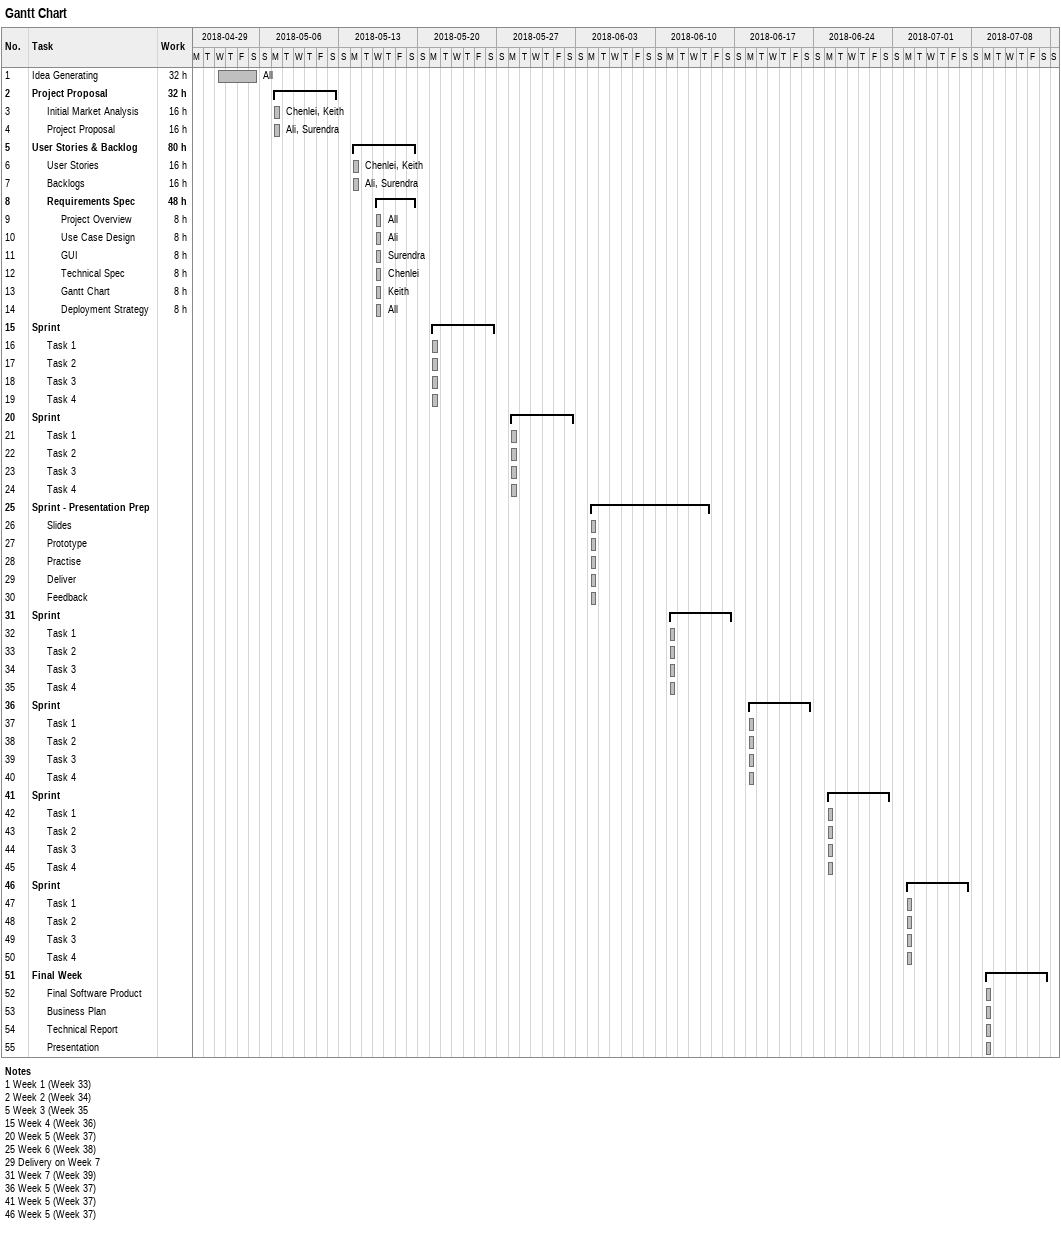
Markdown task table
Gantt Chart

| ID | Level | Task | Start | Finish | Resources | Work (h) |
|---|---|---|---|---|---|---|
| 1 | 1 | Idea Generating | 2018-05-02 | 2018-05-05 | All | 32 |
| 2 | 1 | **Project Proposal** | 2018-05-07 | 2018-05-12 |  | 32 |
| 3 | 2 | Initial Market Analysis | 2018-05-07 | 2018-05-07 | Chenlei, Keith | 16 |
| 4 | 2 | Project Proposal | 2018-05-07 | 2018-05-07 | Ali, Surendra | 16 |
| 5 | 1 | **User Stories & Backlog** | 2018-05-14 | 2018-05-19 |  | 80 |
| 6 | 2 | User Stories | 2018-05-14 | 2018-05-14 | Chenlei, Keith | 16 |
| 7 | 2 | Backlogs | 2018-05-14 | 2018-05-14 | Ali, Surendra | 16 |
| 8 | 2 | **Requirements Spec** | 2018-05-16 | 2018-05-19 |  | 48 |
| 9 | 3 | Project Overview | 2018-05-16 | 2018-05-16 | All | 8 |
| 10 | 3 | Use Case Design | 2018-05-16 | 2018-05-16 | Ali | 8 |
| 11 | 3 | GUI | 2018-05-16 | 2018-05-16 | Surendra | 8 |
| 12 | 3 | Technical Spec | 2018-05-16 | 2018-05-16 | Chenlei | 8 |
| 13 | 3 | Gantt Chart | 2018-05-16 | 2018-05-16 | Keith | 8 |
| 14 | 3 | Deployment Strategy | 2018-05-16 | 2018-05-16 | All | 8 |
| 15 | 1 | **Sprint** | 2018-05-21 | 2018-05-26 |  |  |
| 16 | 2 | Task 1 | 2018-05-21 | 2018-05-21 |  |  |
| 17 | 2 | Task 2 | 2018-05-21 | 2018-05-21 |  |  |
| 18 | 2 | Task 3 | 2018-05-21 | 2018-05-21 |  |  |
| 19 | 2 | Task 4 | 2018-05-21 | 2018-05-21 |  |  |
| 20 | 1 | **Sprint** | 2018-05-28 | 2018-06-02 |  |  |
| 21 | 2 | Task 1 | 2018-05-28 | 2018-05-28 |  |  |
| 22 | 2 | Task 2 | 2018-05-28 | 2018-05-28 |  |  |
| 23 | 2 | Task 3 | 2018-05-28 | 2018-05-28 |  |  |
| 24 | 2 | Task 4 | 2018-05-28 | 2018-05-28 |  |  |
| 25 | 1 | **Sprint - Presentation Prep** | 2018-06-04 | 2018-06-14 |  |  |
| 26 | 2 | Slides | 2018-06-04 | 2018-06-04 |  |  |
| 27 | 2 | Prototype | 2018-06-04 | 2018-06-04 |  |  |
| 28 | 2 | Practise | 2018-06-04 | 2018-06-04 |  |  |
| 29 | 2 | Deliver | 2018-06-04 | 2018-06-04 |  |  |
| 30 | 2 | Feedback | 2018-06-04 | 2018-06-04 |  |  |
| 31 | 1 | **Sprint** | 2018-06-11 | 2018-06-16 |  |  |
| 32 | 2 | Task 1 | 2018-06-11 | 2018-06-11 |  |  |
| 33 | 2 | Task 2 | 2018-06-11 | 2018-06-11 |  |  |
| 34 | 2 | Task 3 | 2018-06-11 | 2018-06-11 |  |  |
| 35 | 2 | Task 4 | 2018-06-11 | 2018-06-11 |  |  |
| 36 | 1 | **Sprint** | 2018-06-18 | 2018-06-23 |  |  |
| 37 | 2 | Task 1 | 2018-06-18 | 2018-06-18 |  |  |
| 38 | 2 | Task 2 | 2018-06-18 | 2018-06-18 |  |  |
| 39 | 2 | Task 3 | 2018-06-18 | 2018-06-18 |  |  |
| 40 | 2 | Task 4 | 2018-06-18 | 2018-06-18 |  |  |
| 41 | 1 | **Sprint** | 2018-06-25 | 2018-06-30 |  |  |
| 42 | 2 | Task 1 | 2018-06-25 | 2018-06-25 |  |  |
| 43 | 2 | Task 2 | 2018-06-25 | 2018-06-25 |  |  |
| 44 | 2 | Task 3 | 2018-06-25 | 2018-06-25 |  |  |
| 45 | 2 | Task 4 | 2018-06-25 | 2018-06-25 |  |  |
| 46 | 1 | **Sprint** | 2018-07-02 | 2018-07-07 |  |  |
| 47 | 2 | Task 1 | 2018-07-02 | 2018-07-02 |  |  |
| 48 | 2 | Task 2 | 2018-07-02 | 2018-07-02 |  |  |
| 49 | 2 | Task 3 | 2018-07-02 | 2018-07-02 |  |  |
| 50 | 2 | Task 4 | 2018-07-02 | 2018-07-02 |  |  |
| 51 | 1 | **Final Week** | 2018-07-09 | 2018-07-14 |  |  |
| 52 | 2 | Final Software Product | 2018-07-09 | 2018-07-09 |  |  |
| 53 | 2 | Business Plan | 2018-07-09 | 2018-07-09 |  |  |
| 54 | 2 | Technical Report | 2018-07-09 | 2018-07-09 |  |  |
| 55 | 2 | Presentation | 2018-07-09 | 2018-07-09 |  |  |

Notes
- 1: Week 1 (Week 33)
- 2: Week 2 (Week 34)
- 5: Week 3 (Week 35
- 15: Week 4 (Week 36)
- 20: Week 5 (Week 37)
- 25: Week 6 (Week 38)
- 29: Delivery on Week 7
- 31: Week 7 (Week 39)
- 36: Week 5 (Week 37)
- 41: Week 5 (Week 37)
- 46: Week 5 (Week 37)
